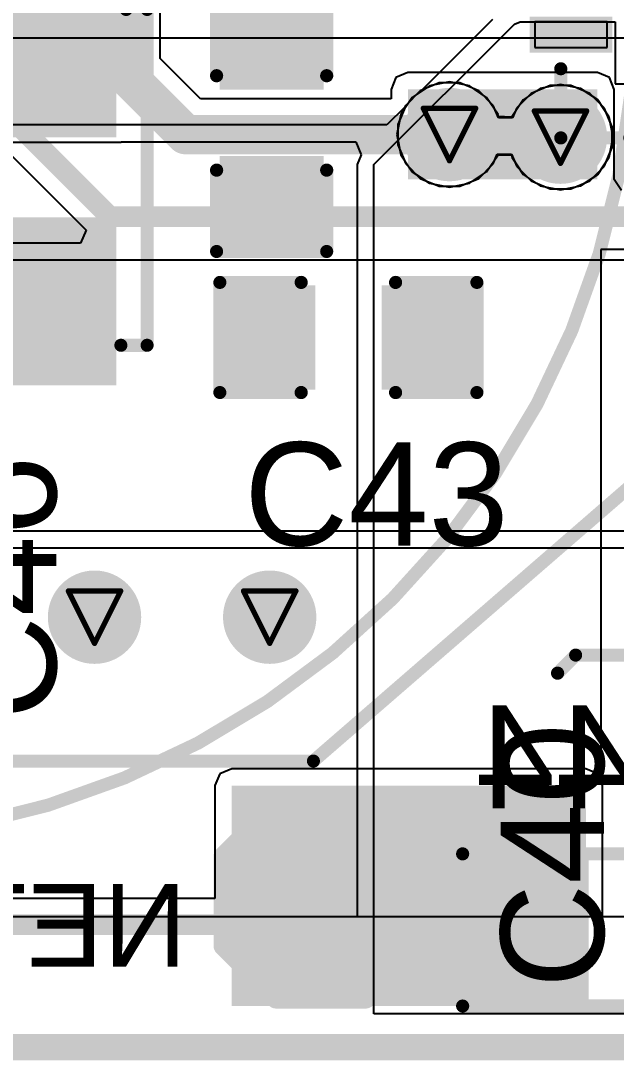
# Model space of a CAD drawing. Header units: inches. Extents: x -3 to 423, y -3 to 110.
# Drawn here: x 10.45 to 16.22, y 59.29 to 69.36 of the extents above; entities that cross this region are included whole.
import ezdxf

# ---------------------------------------------------------------- set-up
doc = ezdxf.new("R2010")
doc.units = ezdxf.units.IN
for name, color, linetype in [('Board Outline', 56, 'Continuous'), ('Bottom Layer', 5, 'Continuous'), ('Bottom Overlay', 54, 'Continuous'), ('Bottom Paste', 16, 'Continuous'), ('Bottom Solder', 6, 'Continuous'), ('Drill Drawing', 1, 'Continuous'), ('Mid Layer', 16, 'Continuous'), ('Mid Layer 2', 76, 'Continuous'), ('Top Layer', 1, 'Continuous'), ('Top Overlay', 2, 'Continuous'), ('Top Paste', 8, 'Continuous'), ('Top Solder', 216, 'Continuous'), ('Via Holes', 16, 'Continuous')]:
    doc.layers.add(name, color=color, linetype=linetype)
doc.styles.add('Arial', font='', dxfattribs={"height": 0.2})
doc.styles.get('Arial').set_extended_font_data('Arial')

# ---------------------------------------------------------------- blocks, each defined once
blk = doc.blocks.new('C____A_3')
at = {"layer": 'Top Layer'}
for points in [[(-1.91, 0.565), (-0.49, 0.565), (-0.49, -0.565), (-1.91, -0.565)], [(0.49, 0.565), (1.91, 0.565), (1.91, -0.565), (0.49, -0.565)]]:
    blk.add_hatch(color=1, dxfattribs=at).paths.add_polyline_path(points)
at = {"layer": 'Top Paste'}
for points in [[(-1.91, 0.565), (-0.49, 0.565), (-0.49, -0.565), (-1.91, -0.565)], [(0.49, 0.565), (1.91, 0.565), (1.91, -0.565), (0.49, -0.565)]]:
    blk.add_hatch(color=8, dxfattribs=at).paths.add_polyline_path(points)
at = {"layer": 'Top Solder'}
for points in [[(-2.012, 0.667), (-0.388, 0.667), (-0.388, -0.667), (-2.012, -0.667)], [(0.388, 0.667), (2.012, 0.667), (2.012, -0.667), (0.388, -0.667)]]:
    blk.add_hatch(color=216, dxfattribs=at).paths.add_polyline_path(points)
at = {"layer": 'Top Overlay'}
for points in [[(1.626, 0.965, 0.127, 0.127, 0), (-1.626, 0.965, 0.127, 0.127, 0)], [(-1.626, 0.762, 0.127, 0.127, 0), (-1.626, 0.965, 0.127, 0.127, 0)], [(1.626, 0.711, 0.127, 0.127, 0), (1.626, 0.965, 0.127, 0.127, 0)], [(-2.419, -0.275, 0.2, 0.2, 0), (-2.419, 0.325, 0.2, 0.2, 0)], [(-2.119, 0.025, 0.2, 0.2, 0), (-2.719, 0.025, 0.2, 0.2, 0)], [(-1.626, -0.965, 0.127, 0.127, 0), (-1.626, -0.762, 0.127, 0.127, 0)], [(1.626, -0.965, 0.127, 0.127, 0), (1.626, -0.711, 0.127, 0.127, 0)], [(1.626, -0.965, 0.127, 0.127, 0), (-1.626, -0.965, 0.127, 0.127, 0)]]:
    blk.add_lwpolyline(points, format="xyseb", dxfattribs=at)
for points in [[(-1.657, 0.965, 0.0635, 0.0635, 1), (-1.594, 0.965, 0.0635, 0.0635, 1)], [(-1.657, 0.965, 0.0635, 0.0635, 1), (-1.594, 0.965, 0.0635, 0.0635, 1)], [(1.594, 0.965, 0.0635, 0.0635, 1), (1.657, 0.965, 0.0635, 0.0635, 1)], [(1.594, 0.965, 0.0635, 0.0635, 1), (1.657, 0.965, 0.0635, 0.0635, 1)], [(-1.657, 0.762, 0.0635, 0.0635, 1), (-1.594, 0.762, 0.0635, 0.0635, 1)], [(1.594, 0.711, 0.0635, 0.0635, 1), (1.657, 0.711, 0.0635, 0.0635, 1)], [(-2.469, 0.325, 0.1, 0.1, 1), (-2.369, 0.325, 0.1, 0.1, 1)], [(-2.769, 0.025, 0.1, 0.1, 1), (-2.669, 0.025, 0.1, 0.1, 1)], [(-2.169, 0.025, 0.1, 0.1, 1), (-2.069, 0.025, 0.1, 0.1, 1)], [(-2.469, -0.275, 0.1, 0.1, 1), (-2.369, -0.275, 0.1, 0.1, 1)], [(-1.657, -0.762, 0.0635, 0.0635, 1), (-1.594, -0.762, 0.0635, 0.0635, 1)], [(1.594, -0.711, 0.0635, 0.0635, 1), (1.657, -0.711, 0.0635, 0.0635, 1)], [(-1.657, -0.965, 0.0635, 0.0635, 1), (-1.594, -0.965, 0.0635, 0.0635, 1)], [(-1.657, -0.965, 0.0635, 0.0635, 1), (-1.594, -0.965, 0.0635, 0.0635, 1)], [(1.594, -0.965, 0.0635, 0.0635, 1), (1.657, -0.965, 0.0635, 0.0635, 1)], [(1.594, -0.965, 0.0635, 0.0635, 1), (1.657, -0.965, 0.0635, 0.0635, 1)]]:
    blk.add_lwpolyline(points, format="xyseb", close=True, dxfattribs=at)
blk = doc.blocks.new('C___0603_4')
at = {"layer": 'Top Layer'}
for points in [[(-0.381, 0.445), (-0.381, -0.445), (-1.143, -0.445), (-1.143, 0.445)], [(1.143, 0.445), (1.143, -0.445), (0.381, -0.445), (0.381, 0.445)]]:
    blk.add_hatch(color=1, dxfattribs=at).paths.add_polyline_path(points)
at = {"layer": 'Top Paste'}
for points in [[(-0.381, 0.445), (-0.381, -0.445), (-1.143, -0.445), (-1.143, 0.445)], [(1.143, 0.445), (1.143, -0.445), (0.381, -0.445), (0.381, 0.445)]]:
    blk.add_hatch(color=8, dxfattribs=at).paths.add_polyline_path(points)
at = {"layer": 'Top Solder'}
for points in [[(-0.321, 0.504), (-0.321, -0.504), (-1.203, -0.504), (-1.203, 0.504)], [(1.203, 0.504), (1.203, -0.504), (0.321, -0.504), (0.321, 0.504)]]:
    blk.add_hatch(color=216, dxfattribs=at).paths.add_polyline_path(points)
at = {"layer": 'Top Overlay'}
for points in [[(-1.245, 0.533, 0.127, 0.127, 0), (-1.245, -0.533, 0.127, 0.127, 0)], [(-1.245, 0.533, 0.127, 0.127, 0), (-0.457, 0.533, 0.127, 0.127, 0)], [(0.457, 0.533, 0.127, 0.127, 0), (1.245, 0.533, 0.127, 0.127, 0)], [(1.245, 0.533, 0.127, 0.127, 0), (1.245, -0.533, 0.127, 0.127, 0)], [(-1.245, -0.533, 0.127, 0.127, 0), (-0.457, -0.533, 0.127, 0.127, 0)], [(0.457, -0.533, 0.127, 0.127, 0), (1.245, -0.533, 0.127, 0.127, 0)]]:
    blk.add_lwpolyline(points, format="xyseb", dxfattribs=at)
for points in [[(-1.276, 0.533, 0.0635, 0.0635, 1), (-1.213, 0.533, 0.0635, 0.0635, 1)], [(-1.276, 0.533, 0.0635, 0.0635, 1), (-1.213, 0.533, 0.0635, 0.0635, 1)], [(-0.489, 0.533, 0.0635, 0.0635, 1), (-0.425, 0.533, 0.0635, 0.0635, 1)], [(0.425, 0.533, 0.0635, 0.0635, 1), (0.489, 0.533, 0.0635, 0.0635, 1)], [(1.213, 0.533, 0.0635, 0.0635, 1), (1.276, 0.533, 0.0635, 0.0635, 1)], [(1.213, 0.533, 0.0635, 0.0635, 1), (1.276, 0.533, 0.0635, 0.0635, 1)], [(-1.276, -0.533, 0.0635, 0.0635, 1), (-1.213, -0.533, 0.0635, 0.0635, 1)], [(-1.276, -0.533, 0.0635, 0.0635, 1), (-1.213, -0.533, 0.0635, 0.0635, 1)], [(-0.489, -0.533, 0.0635, 0.0635, 1), (-0.425, -0.533, 0.0635, 0.0635, 1)], [(0.425, -0.533, 0.0635, 0.0635, 1), (0.489, -0.533, 0.0635, 0.0635, 1)], [(1.213, -0.533, 0.0635, 0.0635, 1), (1.276, -0.533, 0.0635, 0.0635, 1)], [(1.213, -0.533, 0.0635, 0.0635, 1), (1.276, -0.533, 0.0635, 0.0635, 1)]]:
    blk.add_lwpolyline(points, format="xyseb", close=True, dxfattribs=at)
blk = doc.blocks.new('DGH256Q2R7_B_5')
at = {"layer": 'Bottom Overlay'}
blk.add_lwpolyline([(8, 0, 0.127, 0.127, 1), (-8, 0, 0.127, 0.127, 1)], format="xyseb", close=True, dxfattribs=at)
blk = doc.blocks.new('C___0603_7')
at = {"layer": 'Top Layer'}
for points in [[(-0.381, 0.445), (-0.381, -0.445), (-1.143, -0.445), (-1.143, 0.445)], [(1.143, 0.445), (1.143, -0.445), (0.381, -0.445), (0.381, 0.445)]]:
    blk.add_hatch(color=1, dxfattribs=at).paths.add_polyline_path(points)
at = {"layer": 'Top Paste'}
for points in [[(-0.381, 0.445), (-0.381, -0.445), (-1.143, -0.445), (-1.143, 0.445)], [(1.143, 0.445), (1.143, -0.445), (0.381, -0.445), (0.381, 0.445)]]:
    blk.add_hatch(color=8, dxfattribs=at).paths.add_polyline_path(points)
at = {"layer": 'Top Solder'}
for points in [[(-0.321, 0.504), (-0.321, -0.504), (-1.203, -0.504), (-1.203, 0.504)], [(1.203, 0.504), (1.203, -0.504), (0.321, -0.504), (0.321, 0.504)]]:
    blk.add_hatch(color=216, dxfattribs=at).paths.add_polyline_path(points)
at = {"layer": 'Top Overlay'}
for points in [[(-1.245, -0.533, 0.127, 0.127, 0), (-1.245, 0.533, 0.127, 0.127, 0)], [(-1.245, 0.533, 0.127, 0.127, 0), (-0.457, 0.533, 0.127, 0.127, 0)], [(0.457, 0.533, 0.127, 0.127, 0), (1.245, 0.533, 0.127, 0.127, 0)], [(1.245, -0.533, 0.127, 0.127, 0), (1.245, 0.533, 0.127, 0.127, 0)], [(-1.245, -0.533, 0.127, 0.127, 0), (-0.457, -0.533, 0.127, 0.127, 0)], [(0.457, -0.533, 0.127, 0.127, 0), (1.245, -0.533, 0.127, 0.127, 0)]]:
    blk.add_lwpolyline(points, format="xyseb", dxfattribs=at)
for points in [[(-1.276, 0.533, 0.0635, 0.0635, 1), (-1.213, 0.533, 0.0635, 0.0635, 1)], [(-1.276, 0.533, 0.0635, 0.0635, 1), (-1.213, 0.533, 0.0635, 0.0635, 1)], [(-0.489, 0.533, 0.0635, 0.0635, 1), (-0.425, 0.533, 0.0635, 0.0635, 1)], [(0.425, 0.533, 0.0635, 0.0635, 1), (0.489, 0.533, 0.0635, 0.0635, 1)], [(1.213, 0.533, 0.0635, 0.0635, 1), (1.276, 0.533, 0.0635, 0.0635, 1)], [(1.213, 0.533, 0.0635, 0.0635, 1), (1.276, 0.533, 0.0635, 0.0635, 1)], [(-1.276, -0.533, 0.0635, 0.0635, 1), (-1.213, -0.533, 0.0635, 0.0635, 1)], [(-1.276, -0.533, 0.0635, 0.0635, 1), (-1.213, -0.533, 0.0635, 0.0635, 1)], [(-0.489, -0.533, 0.0635, 0.0635, 1), (-0.425, -0.533, 0.0635, 0.0635, 1)], [(0.425, -0.533, 0.0635, 0.0635, 1), (0.489, -0.533, 0.0635, 0.0635, 1)], [(1.213, -0.533, 0.0635, 0.0635, 1), (1.276, -0.533, 0.0635, 0.0635, 1)], [(1.213, -0.533, 0.0635, 0.0635, 1), (1.276, -0.533, 0.0635, 0.0635, 1)]]:
    blk.add_lwpolyline(points, format="xyseb", close=True, dxfattribs=at)
blk = doc.blocks.new('24_QFN__4_5__10')
at = {"layer": 'Top Layer'}
for points in [[(-0.875, 2.75), (-0.875, 2.05), (-1.125, 2.05), (-1.125, 2.75)], [(-0.375, 2.75), (-0.375, 2.05), (-0.625, 2.05), (-0.625, 2.75)], [(0.125, 2.75), (0.125, 2.05), (-0.125, 2.05), (-0.125, 2.75)], [(0.625, 2.75), (0.625, 2.05), (0.375, 2.05), (0.375, 2.75)], [(1.125, 2.75), (1.125, 2.05), (0.875, 2.05), (0.875, 2.75)], [(1.325, 1.825), (1.325, -1.825), (-1.325, -1.825), (-1.325, 1.825)], [(-1.55, 1.625), (-1.55, 1.375), (-2.25, 1.375), (-2.25, 1.625)], [(2.25, 1.625), (2.25, 1.375), (1.55, 1.375), (1.55, 1.625)], [(-1.55, 1.125), (-1.55, 0.875), (-2.25, 0.875), (-2.25, 1.125)], [(2.25, 1.125), (2.25, 0.875), (1.55, 0.875), (1.55, 1.125)], [(-1.55, 0.625), (-1.55, 0.375), (-2.25, 0.375), (-2.25, 0.625)], [(2.25, 0.625), (2.25, 0.375), (1.55, 0.375), (1.55, 0.625)], [(-1.55, 0.125), (-1.55, -0.125), (-2.25, -0.125), (-2.25, 0.125)], [(2.25, 0.125), (2.25, -0.125), (1.55, -0.125), (1.55, 0.125)], [(-1.55, -0.375), (-1.55, -0.625), (-2.25, -0.625), (-2.25, -0.375)], [(2.25, -0.375), (2.25, -0.625), (1.55, -0.625), (1.55, -0.375)], [(-1.55, -0.875), (-1.55, -1.125), (-2.25, -1.125), (-2.25, -0.875)], [(2.25, -0.875), (2.25, -1.125), (1.55, -1.125), (1.55, -0.875)], [(-1.55, -1.375), (-1.55, -1.625), (-2.25, -1.625), (-2.25, -1.375)], [(2.25, -1.375), (2.25, -1.625), (1.55, -1.625), (1.55, -1.375)], [(-0.875, -2.05), (-0.875, -2.75), (-1.125, -2.75), (-1.125, -2.05)], [(-0.375, -2.05), (-0.375, -2.75), (-0.625, -2.75), (-0.625, -2.05)], [(0.125, -2.05), (0.125, -2.75), (-0.125, -2.75), (-0.125, -2.05)], [(0.625, -2.05), (0.625, -2.75), (0.375, -2.75), (0.375, -2.05)], [(1.125, -2.05), (1.125, -2.75), (0.875, -2.75), (0.875, -2.05)]]:
    blk.add_hatch(color=1, dxfattribs=at).paths.add_polyline_path(points)
at = {"layer": 'Top Solder'}
for points in [[(-0.825, 2.8), (-0.825, 2), (-1.175, 2), (-1.175, 2.8)], [(-0.325, 2.8), (-0.325, 2), (-0.675, 2), (-0.675, 2.8)], [(0.175, 2.8), (0.175, 2), (-0.175, 2), (-0.175, 2.8)], [(0.675, 2.8), (0.675, 2), (0.325, 2), (0.325, 2.8)], [(1.175, 2.8), (1.175, 2), (0.825, 2), (0.825, 2.8)], [(1.375, 1.875), (1.375, -1.875), (-1.375, -1.875), (-1.375, 1.875)], [(-1.5, 1.675), (-1.5, 1.325), (-2.3, 1.325), (-2.3, 1.675)], [(2.3, 1.675), (2.3, 1.325), (1.5, 1.325), (1.5, 1.675)], [(-1.5, 1.175), (-1.5, 0.825), (-2.3, 0.825), (-2.3, 1.175)], [(2.3, 1.175), (2.3, 0.825), (1.5, 0.825), (1.5, 1.175)], [(-1.5, 0.675), (-1.5, 0.325), (-2.3, 0.325), (-2.3, 0.675)], [(2.3, 0.675), (2.3, 0.325), (1.5, 0.325), (1.5, 0.675)], [(-1.5, 0.175), (-1.5, -0.175), (-2.3, -0.175), (-2.3, 0.175)], [(2.3, 0.175), (2.3, -0.175), (1.5, -0.175), (1.5, 0.175)], [(-1.5, -0.325), (-1.5, -0.675), (-2.3, -0.675), (-2.3, -0.325)], [(2.3, -0.325), (2.3, -0.675), (1.5, -0.675), (1.5, -0.325)], [(-1.5, -0.825), (-1.5, -1.175), (-2.3, -1.175), (-2.3, -0.825)], [(2.3, -0.825), (2.3, -1.175), (1.5, -1.175), (1.5, -0.825)], [(-1.5, -1.325), (-1.5, -1.675), (-2.3, -1.675), (-2.3, -1.325)], [(2.3, -1.325), (2.3, -1.675), (1.5, -1.675), (1.5, -1.325)], [(-0.825, -2), (-0.825, -2.8), (-1.175, -2.8), (-1.175, -2)], [(-0.325, -2), (-0.325, -2.8), (-0.675, -2.8), (-0.675, -2)], [(0.175, -2), (0.175, -2.8), (-0.175, -2.8), (-0.175, -2)], [(0.675, -2), (0.675, -2.8), (0.325, -2.8), (0.325, -2)], [(1.175, -2), (1.175, -2.8), (0.825, -2.8), (0.825, -2)]]:
    blk.add_hatch(color=216, dxfattribs=at).paths.add_polyline_path(points)
at = {"layer": 'Top Overlay'}
for points in [[(-2, 2.5, 0.127, 0.127, 0), (-2, 1.831, 0.127, 0.127, 0)], [(-2, 2.5, 0.127, 0.127, 0), (-1.331, 2.5, 0.127, 0.127, 0)], [(1.331, 2.5, 0.127, 0.127, 0), (2, 2.5, 0.127, 0.127, 0)], [(2, 2.5, 0.127, 0.127, 0), (2, 1.831, 0.127, 0.127, 0)], [(-2.51, 1.627, 0.127, 0.127, 0), (-2.51, 1.373, 0.127, 0.127, 0)], [(-2.51, 1.627, 0.127, 0.127, 0), (-2.383, 1.5, 0.127, 0.127, 0)], [(-2.383, 1.5, 0.127, 0.127, 0), (-2.51, 1.373, 0.127, 0.127, 0)], [(-2, -1.831, 0.127, 0.127, 0), (-2, -2.5, 0.127, 0.127, 0)], [(2, -1.831, 0.127, 0.127, 0), (2, -2.5, 0.127, 0.127, 0)], [(-2, -2.5, 0.127, 0.127, 0), (-1.331, -2.5, 0.127, 0.127, 0)], [(1.331, -2.5, 0.127, 0.127, 0), (2, -2.5, 0.127, 0.127, 0)]]:
    blk.add_lwpolyline(points, format="xyseb", dxfattribs=at)
for points in [[(-2.032, 2.5, 0.0635, 0.0635, 1), (-1.968, 2.5, 0.0635, 0.0635, 1)], [(-2.032, 2.5, 0.0635, 0.0635, 1), (-1.968, 2.5, 0.0635, 0.0635, 1)], [(-1.362, 2.5, 0.0635, 0.0635, 1), (-1.299, 2.5, 0.0635, 0.0635, 1)], [(1.299, 2.5, 0.0635, 0.0635, 1), (1.362, 2.5, 0.0635, 0.0635, 1)], [(1.968, 2.5, 0.0635, 0.0635, 1), (2.032, 2.5, 0.0635, 0.0635, 1)], [(1.968, 2.5, 0.0635, 0.0635, 1), (2.032, 2.5, 0.0635, 0.0635, 1)], [(-2.032, 1.831, 0.0635, 0.0635, 1), (-1.968, 1.831, 0.0635, 0.0635, 1)], [(1.968, 1.831, 0.0635, 0.0635, 1), (2.032, 1.831, 0.0635, 0.0635, 1)], [(-2.541, 1.627, 0.0635, 0.0635, 1), (-2.478, 1.627, 0.0635, 0.0635, 1)], [(-2.541, 1.627, 0.0635, 0.0635, 1), (-2.478, 1.627, 0.0635, 0.0635, 1)], [(-2.414, 1.5, 0.0635, 0.0635, 1), (-2.351, 1.5, 0.0635, 0.0635, 1)], [(-2.414, 1.5, 0.0635, 0.0635, 1), (-2.351, 1.5, 0.0635, 0.0635, 1)], [(-2.541, 1.373, 0.0635, 0.0635, 1), (-2.478, 1.373, 0.0635, 0.0635, 1)], [(-2.541, 1.373, 0.0635, 0.0635, 1), (-2.478, 1.373, 0.0635, 0.0635, 1)], [(-2.032, -1.831, 0.0635, 0.0635, 1), (-1.968, -1.831, 0.0635, 0.0635, 1)], [(1.968, -1.831, 0.0635, 0.0635, 1), (2.032, -1.831, 0.0635, 0.0635, 1)], [(-2.032, -2.5, 0.0635, 0.0635, 1), (-1.968, -2.5, 0.0635, 0.0635, 1)], [(-2.032, -2.5, 0.0635, 0.0635, 1), (-1.968, -2.5, 0.0635, 0.0635, 1)], [(-1.362, -2.5, 0.0635, 0.0635, 1), (-1.299, -2.5, 0.0635, 0.0635, 1)], [(1.299, -2.5, 0.0635, 0.0635, 1), (1.362, -2.5, 0.0635, 0.0635, 1)], [(1.968, -2.5, 0.0635, 0.0635, 1), (2.032, -2.5, 0.0635, 0.0635, 1)], [(1.968, -2.5, 0.0635, 0.0635, 1), (2.032, -2.5, 0.0635, 0.0635, 1)]]:
    blk.add_lwpolyline(points, format="xyseb", close=True, dxfattribs=at)
at = {"layer": 'Top Paste'}
for p, q in [((-0.875, 2.75), (-1.125, 2.75)), ((-1.125, 2.75), (-1.125, 2.05)), ((-0.875, 2.05), (-0.875, 2.75)), ((-0.375, 2.75), (-0.625, 2.75)), ((-0.625, 2.75), (-0.625, 2.05)), ((-0.375, 2.05), (-0.375, 2.75)), ((0.125, 2.75), (-0.125, 2.75)), ((-0.125, 2.75), (-0.125, 2.05)), ((0.125, 2.05), (0.125, 2.75)), ((0.625, 2.75), (0.375, 2.75)), ((0.375, 2.75), (0.375, 2.05)), ((0.625, 2.05), (0.625, 2.75)), ((1.125, 2.75), (0.875, 2.75)), ((0.875, 2.75), (0.875, 2.05)), ((1.125, 2.05), (1.125, 2.75)), ((-1.125, 2.05), (-0.875, 2.05)), ((-0.625, 2.05), (-0.375, 2.05)), ((-0.125, 2.05), (0.125, 2.05)), ((0.375, 2.05), (0.625, 2.05)), ((0.875, 2.05), (1.125, 2.05)), ((-1.55, 1.625), (-2.25, 1.625)), ((-2.25, 1.625), (-2.25, 1.375)), ((-1.55, 1.375), (-1.55, 1.625)), ((2.25, 1.625), (1.55, 1.625)), ((1.55, 1.625), (1.55, 1.375)), ((2.25, 1.375), (2.25, 1.625)), ((-1.1, 1.6), (-1.1, -1.6)), ((1.1, 1.6), (-1.1, 1.6)), ((1.1, -1.6), (1.1, 1.6)), ((-2.25, 1.375), (-1.55, 1.375)), ((1.55, 1.375), (2.25, 1.375)), ((-1.55, 1.125), (-2.25, 1.125)), ((-2.25, 1.125), (-2.25, 0.875)), ((-1.55, 0.875), (-1.55, 1.125)), ((2.25, 1.125), (1.55, 1.125)), ((1.55, 1.125), (1.55, 0.875)), ((2.25, 0.875), (2.25, 1.125)), ((-2.25, 0.875), (-1.55, 0.875)), ((1.55, 0.875), (2.25, 0.875)), ((-2.25, 0.625), (-2.25, 0.375)), ((-1.55, 0.625), (-2.25, 0.625)), ((-1.55, 0.375), (-1.55, 0.625)), ((1.55, 0.625), (1.55, 0.375)), ((2.25, 0.625), (1.55, 0.625)), ((2.25, 0.375), (2.25, 0.625)), ((-2.25, 0.375), (-1.55, 0.375)), ((1.55, 0.375), (2.25, 0.375)), ((-1.55, 0.125), (-2.25, 0.125)), ((-2.25, 0.125), (-2.25, -0.125)), ((-1.55, -0.125), (-1.55, 0.125)), ((2.25, 0.125), (1.55, 0.125)), ((1.55, 0.125), (1.55, -0.125)), ((2.25, -0.125), (2.25, 0.125)), ((-2.25, -0.125), (-1.55, -0.125)), ((1.55, -0.125), (2.25, -0.125)), ((-2.25, -0.375), (-2.25, -0.625)), ((-1.55, -0.375), (-2.25, -0.375)), ((-1.55, -0.625), (-1.55, -0.375)), ((1.55, -0.375), (1.55, -0.625)), ((2.25, -0.375), (1.55, -0.375)), ((2.25, -0.625), (2.25, -0.375)), ((-2.25, -0.625), (-1.55, -0.625)), ((1.55, -0.625), (2.25, -0.625)), ((-1.55, -0.875), (-2.25, -0.875)), ((-2.25, -0.875), (-2.25, -1.125)), ((-1.55, -1.125), (-1.55, -0.875)), ((1.55, -0.875), (1.55, -1.125)), ((2.25, -0.875), (1.55, -0.875)), ((2.25, -1.125), (2.25, -0.875)), ((-2.25, -1.125), (-1.55, -1.125)), ((1.55, -1.125), (2.25, -1.125)), ((-2.25, -1.375), (-2.25, -1.625)), ((-1.55, -1.375), (-2.25, -1.375)), ((-1.55, -1.625), (-1.55, -1.375)), ((1.55, -1.375), (1.55, -1.625)), ((2.25, -1.375), (1.55, -1.375)), ((2.25, -1.625), (2.25, -1.375)), ((-1.1, -1.6), (1.1, -1.6)), ((-2.25, -1.625), (-1.55, -1.625)), ((1.55, -1.625), (2.25, -1.625)), ((-0.875, -2.05), (-1.125, -2.05)), ((-1.125, -2.05), (-1.125, -2.75)), ((-0.875, -2.75), (-0.875, -2.05)), ((-0.375, -2.05), (-0.625, -2.05)), ((-0.625, -2.05), (-0.625, -2.75)), ((-0.375, -2.75), (-0.375, -2.05)), ((0.125, -2.05), (-0.125, -2.05)), ((-0.125, -2.05), (-0.125, -2.75)), ((0.125, -2.75), (0.125, -2.05)), ((0.375, -2.05), (0.375, -2.75)), ((0.625, -2.05), (0.375, -2.05)), ((0.625, -2.75), (0.625, -2.05)), ((0.875, -2.05), (0.875, -2.75)), ((1.125, -2.05), (0.875, -2.05)), ((1.125, -2.75), (1.125, -2.05)), ((-1.125, -2.75), (-0.875, -2.75)), ((-0.625, -2.75), (-0.375, -2.75)), ((-0.125, -2.75), (0.125, -2.75)), ((0.375, -2.75), (0.625, -2.75)), ((0.875, -2.75), (1.125, -2.75))]:
    blk.add_line(p, q, dxfattribs=at)
blk = doc.blocks.new('RES_0805_B_11')
at = {"layer": 'Bottom Layer'}
for points in [[(-1.524, 0.635), (-0.508, 0.635), (-0.508, -0.635), (-1.524, -0.635)], [(0.508, 0.635), (1.524, 0.635), (1.524, -0.635), (0.508, -0.635)]]:
    blk.add_hatch(color=5, dxfattribs=at).paths.add_polyline_path(points)
at = {"layer": 'Bottom Paste'}
for points in [[(-1.524, 0.635), (-0.508, 0.635), (-0.508, -0.635), (-1.524, -0.635)], [(0.508, 0.635), (1.524, 0.635), (1.524, -0.635), (0.508, -0.635)]]:
    blk.add_hatch(color=16, dxfattribs=at).paths.add_polyline_path(points)
at = {"layer": 'Bottom Solder'}
for points in [[(-1.6256, 0.7366), (-0.4064, 0.7366), (-0.4064, -0.7366), (-1.6256, -0.7366)], [(0.4064, 0.7366), (1.6256, 0.7366), (1.6256, -0.7366), (0.4064, -0.7366)]]:
    blk.add_hatch(color=6, dxfattribs=at).paths.add_polyline_path(points)
at = {"layer": 'Bottom Overlay'}
for points in [[(-1.6256, -0.7366, 0.127, 0.127, 0), (-1.6256, 0.7366, 0.127, 0.127, 0)], [(-1.6256, 0.7366, 0.127, 0.127, 0), (1.6256, 0.7366, 0.127, 0.127, 0)], [(1.6256, -0.7366, 0.127, 0.127, 0), (1.6256, 0.7366, 0.127, 0.127, 0)], [(-1.6256, -0.7366, 0.127, 0.127, 0), (1.6256, -0.7366, 0.127, 0.127, 0)]]:
    blk.add_lwpolyline(points, format="xyseb", dxfattribs=at)
for points in [[(-1.65735, 0.7366, 0.0635, 0.0635, 1), (-1.59385, 0.7366, 0.0635, 0.0635, 1)], [(-1.65735, 0.7366, 0.0635, 0.0635, 1), (-1.59385, 0.7366, 0.0635, 0.0635, 1)], [(1.59385, 0.7366, 0.0635, 0.0635, 1), (1.65735, 0.7366, 0.0635, 0.0635, 1)], [(1.59385, 0.7366, 0.0635, 0.0635, 1), (1.65735, 0.7366, 0.0635, 0.0635, 1)], [(-1.65735, -0.7366, 0.0635, 0.0635, 1), (-1.59385, -0.7366, 0.0635, 0.0635, 1)], [(-1.65735, -0.7366, 0.0635, 0.0635, 1), (-1.59385, -0.7366, 0.0635, 0.0635, 1)], [(1.59385, -0.7366, 0.0635, 0.0635, 1), (1.65735, -0.7366, 0.0635, 0.0635, 1)], [(1.59385, -0.7366, 0.0635, 0.0635, 1), (1.65735, -0.7366, 0.0635, 0.0635, 1)]]:
    blk.add_lwpolyline(points, format="xyseb", close=True, dxfattribs=at)
blk = doc.blocks.new('T__________B_19')
at = {"layer": 'Bottom Layer'}
blk.add_hatch(color=5, dxfattribs=at).paths.add_polyline_path([(0.381, 0.762), (-0.381, 0.762), (-0.762, 0.381), (-0.762, -0.381), (-0.381, -0.762), (0.381, -0.762), (0.762, -0.381), (0.762, 0.381)])
at = {"layer": 'Bottom Paste'}
blk.add_hatch(color=16, dxfattribs=at).paths.add_polyline_path([(0.381, 0.762), (-0.381, 0.762), (-0.762, 0.381), (-0.762, -0.381), (-0.381, -0.762), (0.381, -0.762), (0.762, -0.381), (0.762, 0.381)])
at = {"layer": 'Bottom Solder'}
blk.add_hatch(color=6, dxfattribs=at).paths.add_polyline_path([(0.432, 0.864), (-0.432, 0.864), (-0.864, 0.432), (-0.864, -0.432), (-0.432, -0.864), (0.432, -0.864), (0.864, -0.432), (0.864, 0.432)])
at = {"layer": 'Bottom Overlay'}
for points in [[(-0.432, 0.94, 0.2, 0.2, 0), (-0.94, 0.432, 0.2, 0.2, 0)], [(0.432, 0.94, 0.2, 0.2, 0), (-0.432, 0.94, 0.2, 0.2, 0)], [(0.94, 0.432, 0.2, 0.2, 0), (0.432, 0.94, 0.2, 0.2, 0)], [(-0.94, 0.432, 0.2, 0.2, 0), (-0.94, -0.432, 0.2, 0.2, 0)], [(0.94, 0.432, 0.2, 0.2, 0), (0.94, -0.432, 0.2, 0.2, 0)], [(-0.432, -0.94, 0.2, 0.2, 0), (-0.94, -0.432, 0.2, 0.2, 0)], [(0.94, -0.432, 0.2, 0.2, 0), (0.432, -0.94, 0.2, 0.2, 0)], [(0.432, -0.94, 0.2, 0.2, 0), (-0.432, -0.94, 0.2, 0.2, 0)]]:
    blk.add_lwpolyline(points, format="xyseb", dxfattribs=at)
for points in [[(-0.482, 0.94, 0.1, 0.1, 1), (-0.382, 0.94, 0.1, 0.1, 1)], [(-0.482, 0.94, 0.1, 0.1, 1), (-0.382, 0.94, 0.1, 0.1, 1)], [(0.382, 0.94, 0.1, 0.1, 1), (0.482, 0.94, 0.1, 0.1, 1)], [(0.382, 0.94, 0.1, 0.1, 1), (0.482, 0.94, 0.1, 0.1, 1)], [(-0.99, 0.432, 0.1, 0.1, 1), (-0.89, 0.432, 0.1, 0.1, 1)], [(-0.99, 0.432, 0.1, 0.1, 1), (-0.89, 0.432, 0.1, 0.1, 1)], [(0.89, 0.432, 0.1, 0.1, 1), (0.99, 0.432, 0.1, 0.1, 1)], [(0.89, 0.432, 0.1, 0.1, 1), (0.99, 0.432, 0.1, 0.1, 1)], [(-0.99, -0.432, 0.1, 0.1, 1), (-0.89, -0.432, 0.1, 0.1, 1)], [(-0.99, -0.432, 0.1, 0.1, 1), (-0.89, -0.432, 0.1, 0.1, 1)], [(0.89, -0.432, 0.1, 0.1, 1), (0.99, -0.432, 0.1, 0.1, 1)], [(0.89, -0.432, 0.1, 0.1, 1), (0.99, -0.432, 0.1, 0.1, 1)], [(-0.482, -0.94, 0.1, 0.1, 1), (-0.382, -0.94, 0.1, 0.1, 1)], [(-0.482, -0.94, 0.1, 0.1, 1), (-0.382, -0.94, 0.1, 0.1, 1)], [(0.382, -0.94, 0.1, 0.1, 1), (0.482, -0.94, 0.1, 0.1, 1)], [(0.382, -0.94, 0.1, 0.1, 1), (0.482, -0.94, 0.1, 0.1, 1)]]:
    blk.add_lwpolyline(points, format="xyseb", close=True, dxfattribs=at)

msp = doc.modelspace()

# ---------------------------------------------------------------- hatches: boundary and pattern name
at = {"layer": 'Bottom Layer'}
for points in [[(14.202, 67.822), (16.038, 67.822), (16.038, 68.692), (14.202, 68.692)], [(12.497, 59.817), (15.926, 59.817), (15.926, 61.951), (12.497, 61.951)]]:
    msp.add_hatch(color=5, dxfattribs=at).paths.add_polyline_path(points)
h = msp.add_hatch(color=5, dxfattribs=at)
edge = h.paths.add_edge_path()
edge.add_arc((14.605, 68.254), 0.35, 0, 360)
h = msp.add_hatch(color=5, dxfattribs=at)
edge = h.paths.add_edge_path()
edge.add_arc((15.68, 68.229), 0.35, 0, 360)
h = msp.add_hatch(color=5, dxfattribs=at)
edge = h.paths.add_edge_path()
edge.add_arc((11.168, 63.582), 0.35, 0, 360)
h = msp.add_hatch(color=5, dxfattribs=at)
edge = h.paths.add_edge_path()
edge.add_arc((12.864, 63.582), 0.35, 0, 360)
at = {"layer": 'Bottom Solder'}
h = msp.add_hatch(color=6, dxfattribs=at)
edge = h.paths.add_edge_path()
edge.add_arc((14.605, 68.254), 0.452, 0, 360)
h = msp.add_hatch(color=6, dxfattribs=at)
edge = h.paths.add_edge_path()
edge.add_arc((15.68, 68.229), 0.452, 0, 360)
h = msp.add_hatch(color=6, dxfattribs=at)
edge = h.paths.add_edge_path()
edge.add_arc((11.168, 63.582), 0.452, 0, 360)
h = msp.add_hatch(color=6, dxfattribs=at)
edge = h.paths.add_edge_path()
edge.add_arc((12.864, 63.582), 0.452, 0, 360)
at = {"layer": 'Mid Layer'}
h = msp.add_hatch(color=16, dxfattribs=at)
edge = h.paths.add_edge_path()
edge.add_arc((14.605, 68.254), 0.35, 0, 360)
h = msp.add_hatch(color=16, dxfattribs=at)
edge = h.paths.add_edge_path()
edge.add_arc((15.68, 68.229), 0.35, 0, 360)
h = msp.add_hatch(color=16, dxfattribs=at)
edge = h.paths.add_edge_path()
edge.add_arc((11.168, 63.582), 0.35, 0, 360)
h = msp.add_hatch(color=16, dxfattribs=at)
edge = h.paths.add_edge_path()
edge.add_arc((12.864, 63.582), 0.35, 0, 360)
at = {"layer": 'Mid Layer 2'}
h = msp.add_hatch(color=76, dxfattribs=at)
edge = h.paths.add_edge_path()
edge.add_arc((14.605, 68.254), 0.35, 0, 360)
h = msp.add_hatch(color=76, dxfattribs=at)
edge = h.paths.add_edge_path()
edge.add_arc((15.68, 68.229), 0.35, 0, 360)
h = msp.add_hatch(color=76, dxfattribs=at)
edge = h.paths.add_edge_path()
edge.add_arc((11.168, 63.582), 0.35, 0, 360)
h = msp.add_hatch(color=76, dxfattribs=at)
edge = h.paths.add_edge_path()
edge.add_arc((12.864, 63.582), 0.35, 0, 360)
at = {"layer": 'Top Layer'}
h = msp.add_hatch(color=1, dxfattribs=at)
edge = h.paths.add_edge_path()
edge.add_arc((14.605, 68.254), 0.35, 0, 360)
h = msp.add_hatch(color=1, dxfattribs=at)
edge = h.paths.add_edge_path()
edge.add_arc((15.68, 68.229), 0.35, 0, 360)
h = msp.add_hatch(color=1, dxfattribs=at)
edge = h.paths.add_edge_path()
edge.add_arc((11.168, 63.582), 0.35, 0, 360)
h = msp.add_hatch(color=1, dxfattribs=at)
edge = h.paths.add_edge_path()
edge.add_arc((12.864, 63.582), 0.35, 0, 360)
at = {"layer": 'Top Solder'}
h = msp.add_hatch(color=216, dxfattribs=at)
edge = h.paths.add_edge_path()
edge.add_arc((14.605, 68.254), 0.452, 0, 360)
h = msp.add_hatch(color=216, dxfattribs=at)
edge = h.paths.add_edge_path()
edge.add_arc((15.68, 68.229), 0.452, 0, 360)
h = msp.add_hatch(color=216, dxfattribs=at)
edge = h.paths.add_edge_path()
edge.add_arc((11.168, 63.582), 0.452, 0, 360)
h = msp.add_hatch(color=216, dxfattribs=at)
edge = h.paths.add_edge_path()
edge.add_arc((12.864, 63.582), 0.452, 0, 360)
at = {"layer": 'Via Holes'}
h = msp.add_hatch(color=7, dxfattribs=at)
edge = h.paths.add_edge_path()
edge.add_arc((14.605, 68.254), 0.25, 0, 360)
h = msp.add_hatch(color=7, dxfattribs=at)
edge = h.paths.add_edge_path()
edge.add_arc((15.68, 68.229), 0.25, 0, 360)
h = msp.add_hatch(color=7, dxfattribs=at)
edge = h.paths.add_edge_path()
edge.add_arc((11.168, 63.582), 0.25, 0, 360)
h = msp.add_hatch(color=7, dxfattribs=at)
edge = h.paths.add_edge_path()
edge.add_arc((12.864, 63.582), 0.25, 0, 360)

# ---------------------------------------------------------------- linework, layer by layer
at = {"layer": 'Board Outline'}
msp.add_lwpolyline([(0.02, 59.42, 0.254, 0.254, 0), (31.37, 59.42, 0.254, 0.254, 0)], format="xyseb", dxfattribs=at)
at = {"layer": 'Bottom Layer'}
for p, q in [((11.803, 68.991), (11.803, 71.306)), ((12.193, 68.601), (11.803, 68.991)), ((14.202, 68.855), (14.087, 68.807)), ((16.038, 68.855), (14.202, 68.855)), ((16.153, 68.807), (16.038, 68.855)), ((14.087, 68.807), (14.04, 68.692)), ((16.2, 68.692), (16.153, 68.807)), ((14.04, 68.692), (14.04, 68.601)), ((16.2, 67.822), (16.2, 68.692)), ((14.04, 68.601), (12.193, 68.601)), ((10.196, 68.219), (11.086, 67.329)), ((16.199, 67.818), (16.2, 67.822)), ((16.27, 67.713), (16.199, 67.818)), ((11.086, 67.329), (11.033, 67.202)), ((11.033, 67.202), (6.553, 67.202)), ((6.553, 67.04), (21.768, 67.04)), ((26.035, 64.414), (6.553, 64.414)), ((6.553, 64.252), (17.253, 64.252)), ((12.497, 62.113), (12.382, 62.065)), ((15.926, 62.113), (12.497, 62.113)), ((16.041, 62.065), (15.926, 62.113)), ((12.382, 62.065), (12.334, 61.951)), ((16.088, 61.951), (16.041, 62.065)), ((12.334, 61.951), (12.334, 60.859)), ((16.088, 60.681), (16.088, 61.951)), ((12.334, 60.859), (5.744, 60.859)), ((16.602, 60.681), (16.088, 60.681))]:
    msp.add_line(p, q, dxfattribs=at)
for points in [[(11.455, 68.848, 0.381, 0.381, 0), (11.455, 72.31, 0.381, 0.381, 0)], [(11.455, 68.848, 0.381, 0.381, 0), (12.049, 68.254, 0.381, 0.381, 0)], [(10.302, 68.474, 0.2, 0.2, 0), (11.318, 67.458, 0.2, 0.2, 0)], [(12.049, 68.254, 0.381, 0.381, 0), (14.605, 68.254, 0.381, 0.381, 0)], [(11.318, 67.458, 0.2, 0.2, 0), (20.866, 67.458, 0.2, 0.2, 0)], [(5.639, 60.604, 0.2, 0.2, 0), (13.36, 60.604, 0.2, 0.2, 0)]]:
    msp.add_lwpolyline(points, format="xyseb", dxfattribs=at)
for points in [[(11.36, 68.848, 0.191, 0.191, 1), (11.551, 68.848, 0.191, 0.191, 1)], [(11.36, 68.848, 0.191, 0.191, 1), (11.551, 68.848, 0.191, 0.191, 1)], [(11.954, 68.254, 0.191, 0.191, 1), (12.144, 68.254, 0.191, 0.191, 1)], [(11.954, 68.254, 0.191, 0.191, 1), (12.144, 68.254, 0.191, 0.191, 1)], [(14.51, 68.254, 0.191, 0.191, 1), (14.7, 68.254, 0.191, 0.191, 1)], [(11.268, 67.458, 0.1, 0.1, 1), (11.368, 67.458, 0.1, 0.1, 1)], [(11.268, 67.458, 0.1, 0.1, 1), (11.368, 67.458, 0.1, 0.1, 1)], [(13.31, 60.604, 0.1, 0.1, 1), (13.41, 60.604, 0.1, 0.1, 1)]]:
    msp.add_lwpolyline(points, format="xyseb", close=True, dxfattribs=at)
at = {"layer": 'Drill Drawing'}
for points in [[(14.351, 68.508, 0.0508, 0.0508, 0), (14.859, 68.508, 0.0508, 0.0508, 0)], [(14.351, 68.508, 0.0508, 0.0508, 0), (14.605, 68, 0.0508, 0.0508, 0)], [(14.605, 68, 0.0508, 0.0508, 0), (14.859, 68.508, 0.0508, 0.0508, 0)], [(15.426, 68.483, 0.0508, 0.0508, 0), (15.934, 68.483, 0.0508, 0.0508, 0)], [(15.426, 68.483, 0.0508, 0.0508, 0), (15.68, 67.975, 0.0508, 0.0508, 0)], [(15.68, 67.975, 0.0508, 0.0508, 0), (15.934, 68.483, 0.0508, 0.0508, 0)], [(10.914, 63.836, 0.0508, 0.0508, 0), (11.422, 63.836, 0.0508, 0.0508, 0)], [(10.914, 63.836, 0.0508, 0.0508, 0), (11.168, 63.328, 0.0508, 0.0508, 0)], [(11.168, 63.328, 0.0508, 0.0508, 0), (11.422, 63.836, 0.0508, 0.0508, 0)], [(12.61, 63.836, 0.0508, 0.0508, 0), (13.118, 63.836, 0.0508, 0.0508, 0)], [(12.61, 63.836, 0.0508, 0.0508, 0), (12.864, 63.328, 0.0508, 0.0508, 0)], [(12.864, 63.328, 0.0508, 0.0508, 0), (13.118, 63.836, 0.0508, 0.0508, 0)]]:
    msp.add_lwpolyline(points, format="xyseb", dxfattribs=at)
for points in [[(14.338, 68.508, 0.0254, 0.0254, 1), (14.364, 68.508, 0.0254, 0.0254, 1)], [(14.338, 68.508, 0.0254, 0.0254, 1), (14.364, 68.508, 0.0254, 0.0254, 1)], [(14.846, 68.508, 0.0254, 0.0254, 1), (14.872, 68.508, 0.0254, 0.0254, 1)], [(14.846, 68.508, 0.0254, 0.0254, 1), (14.872, 68.508, 0.0254, 0.0254, 1)], [(15.413, 68.483, 0.0254, 0.0254, 1), (15.438, 68.483, 0.0254, 0.0254, 1)], [(15.413, 68.483, 0.0254, 0.0254, 1), (15.438, 68.483, 0.0254, 0.0254, 1)], [(15.921, 68.483, 0.0254, 0.0254, 1), (15.946, 68.483, 0.0254, 0.0254, 1)], [(15.921, 68.483, 0.0254, 0.0254, 1), (15.946, 68.483, 0.0254, 0.0254, 1)], [(14.592, 68, 0.0254, 0.0254, 1), (14.618, 68, 0.0254, 0.0254, 1)], [(14.592, 68, 0.0254, 0.0254, 1), (14.618, 68, 0.0254, 0.0254, 1)], [(15.667, 67.975, 0.0254, 0.0254, 1), (15.692, 67.975, 0.0254, 0.0254, 1)], [(15.667, 67.975, 0.0254, 0.0254, 1), (15.692, 67.975, 0.0254, 0.0254, 1)], [(10.902, 63.836, 0.0254, 0.0254, 1), (10.927, 63.836, 0.0254, 0.0254, 1)], [(10.902, 63.836, 0.0254, 0.0254, 1), (10.927, 63.836, 0.0254, 0.0254, 1)], [(11.41, 63.836, 0.0254, 0.0254, 1), (11.435, 63.836, 0.0254, 0.0254, 1)], [(11.41, 63.836, 0.0254, 0.0254, 1), (11.435, 63.836, 0.0254, 0.0254, 1)], [(12.598, 63.836, 0.0254, 0.0254, 1), (12.623, 63.836, 0.0254, 0.0254, 1)], [(12.598, 63.836, 0.0254, 0.0254, 1), (12.623, 63.836, 0.0254, 0.0254, 1)], [(13.106, 63.836, 0.0254, 0.0254, 1), (13.131, 63.836, 0.0254, 0.0254, 1)], [(13.106, 63.836, 0.0254, 0.0254, 1), (13.131, 63.836, 0.0254, 0.0254, 1)], [(11.156, 63.328, 0.0254, 0.0254, 1), (11.181, 63.328, 0.0254, 0.0254, 1)], [(11.156, 63.328, 0.0254, 0.0254, 1), (11.181, 63.328, 0.0254, 0.0254, 1)], [(12.852, 63.328, 0.0254, 0.0254, 1), (12.877, 63.328, 0.0254, 0.0254, 1)], [(12.852, 63.328, 0.0254, 0.0254, 1), (12.877, 63.328, 0.0254, 0.0254, 1)]]:
    msp.add_lwpolyline(points, format="xyseb", close=True, dxfattribs=at)
at = {"layer": 'Mid Layer'}
for p, q in [((14.605, 68.764), (14.41, 68.725)), ((14.8, 68.725), (14.605, 68.764)), ((15.68, 68.739), (15.484, 68.7)), ((15.875, 68.7), (15.68, 68.739)), ((14.41, 68.725), (14.245, 68.614)), ((14.965, 68.614), (14.8, 68.725)), ((15.484, 68.7), (15.319, 68.589)), ((16.04, 68.589), (15.875, 68.7)), ((14.245, 68.614), (14.134, 68.449)), ((15.076, 68.449), (14.965, 68.614)), ((15.319, 68.589), (15.21, 68.426)), ((16.151, 68.424), (16.04, 68.589)), ((14.134, 68.449), (14.095, 68.254)), ((15.08, 68.429), (15.076, 68.449)), ((15.2, 68.424), (15.08, 68.429)), ((15.21, 68.426), (15.2, 68.424)), ((16.189, 68.229), (16.151, 68.424)), ((14.095, 68.254), (14.134, 68.059)), ((16.151, 68.034), (16.189, 68.229)), ((14.134, 68.059), (14.245, 67.893)), ((14.965, 67.893), (15.075, 68.057)), ((15.075, 68.057), (15.085, 68.058)), ((15.085, 68.058), (15.205, 68.054)), ((15.205, 68.054), (15.209, 68.034)), ((15.209, 68.034), (15.319, 67.868)), ((16.04, 67.868), (16.151, 68.034)), ((14.245, 67.893), (14.41, 67.783)), ((14.8, 67.783), (14.965, 67.893)), ((15.319, 67.868), (15.484, 67.758)), ((15.875, 67.758), (16.04, 67.868)), ((14.41, 67.783), (14.605, 67.744)), ((14.605, 67.744), (14.8, 67.783)), ((15.484, 67.758), (15.68, 67.719)), ((15.68, 67.719), (15.875, 67.758)), ((17.938, 60.681), (0.889, 60.681))]:
    msp.add_line(p, q, dxfattribs=at)
at = {"layer": 'Mid Layer 2'}
for p, q in [((0.635, 69.19), (26.035, 69.19)), ((14.506, 68.754), (14.322, 68.678)), ((14.704, 68.754), (14.506, 68.754)), ((14.888, 68.678), (14.704, 68.754)), ((14.322, 68.678), (14.181, 68.537)), ((15.029, 68.537), (14.888, 68.678)), ((15.396, 68.653), (15.256, 68.512)), ((15.58, 68.729), (15.396, 68.653)), ((15.779, 68.729), (15.58, 68.729)), ((15.963, 68.653), (15.779, 68.729)), ((16.103, 68.512), (15.963, 68.653)), ((14.181, 68.537), (14.105, 68.353)), ((15.079, 68.417), (15.029, 68.537)), ((15.256, 68.512), (15.216, 68.417)), ((16.18, 68.328), (16.103, 68.512)), ((14.105, 68.353), (14.105, 68.154)), ((15.216, 68.417), (15.079, 68.417)), ((16.18, 68.129), (16.18, 68.328)), ((14.105, 68.154), (14.181, 67.971)), ((16.103, 67.946), (16.18, 68.129)), ((15.029, 67.971), (15.068, 68.066)), ((15.068, 68.066), (15.206, 68.066)), ((15.206, 68.066), (15.256, 67.946)), ((14.181, 67.971), (14.322, 67.83)), ((14.888, 67.83), (15.029, 67.971)), ((15.256, 67.946), (15.396, 67.805)), ((15.963, 67.805), (16.103, 67.946)), ((14.322, 67.83), (14.506, 67.754)), ((14.704, 67.754), (14.888, 67.83)), ((14.506, 67.754), (14.704, 67.754)), ((15.396, 67.805), (15.58, 67.729)), ((15.58, 67.729), (15.779, 67.729)), ((15.779, 67.729), (15.963, 67.805)), ((26.035, 64.414), (0.635, 64.414))]:
    msp.add_line(p, q, dxfattribs=at)
at = {"layer": 'Top Layer'}
for p, q in [((15.021, 69.367), (14.338, 68.685)), ((15.233, 69.324), (15.288, 69.347)), ((15.288, 69.347), (16.208, 69.347)), ((16.208, 69.347), (16.208, 68.747)), ((13.873, 67.965), (15.233, 69.324)), ((16.208, 68.747), (16.307, 68.747)), ((14.322, 68.678), (14.181, 68.537)), ((14.338, 68.685), (14.322, 68.678)), ((14.181, 68.537), (14.174, 68.521)), ((14.174, 68.521), (14, 68.347)), ((14, 68.347), (0.737, 68.347)), ((9.997, 68.18), (11.427, 68.18)), ((11.427, 68.18), (11.427, 68.184)), ((11.427, 68.184), (13.697, 68.184)), ((13.697, 68.184), (13.749, 68.057)), ((13.749, 68.057), (13.711, 67.965)), ((13.711, 67.965), (13.711, 60.681)), ((13.873, 59.741), (13.873, 67.965)), ((16.916, 67.141), (16.069, 67.141)), ((16.069, 67.141), (16.069, 62.04)), ((16.069, 62.04), (26.399, 62.04)), ((13.711, 60.681), (0.889, 60.681)), ((31.37, 59.741), (13.873, 59.741))]:
    msp.add_line(p, q, dxfattribs=at)
at = {"layer": 'Top Overlay'}
for points in [[(13.287, 62.189, 0.127, 0.127, 0), (16.35, 64.845, 0.127, 0.127, 0)], [(15.652, 63.04, 0.127, 0.127, 0), (15.827, 63.215, 0.127, 0.127, 0)], [(15.827, 63.215, 0.127, 0.127, 0), (18.357, 63.215, 0.127, 0.127, 0)], [(5.715, 62.189, 0.127, 0.127, 0), (13.287, 62.189, 0.127, 0.127, 0)]]:
    msp.add_lwpolyline(points, format="xyseb", dxfattribs=at)
for points in [[(15.795, 63.215, 0.0635, 0.0635, 1), (15.858, 63.215, 0.0635, 0.0635, 1)], [(15.795, 63.215, 0.0635, 0.0635, 1), (15.858, 63.215, 0.0635, 0.0635, 1)], [(15.62, 63.04, 0.0635, 0.0635, 1), (15.684, 63.04, 0.0635, 0.0635, 1)], [(13.256, 62.189, 0.0635, 0.0635, 1), (13.319, 62.189, 0.0635, 0.0635, 1)], [(13.256, 62.189, 0.0635, 0.0635, 1), (13.319, 62.189, 0.0635, 0.0635, 1)]]:
    msp.add_lwpolyline(points, format="xyseb", close=True, dxfattribs=at)

# ---------------------------------------------------------------- block references
for name, p, rotation in [('DGH256Q2R7_B_5', (8.398, 69.418), 270), ('24_QFN__4_5__10', (18.183, 70.222), 90), ('C____A_3', (10.712, 67.84), 270), ('C___0603_4', (12.883, 68.367), 90), ('T__________B_19', (13.36, 60.833), 180)]:
    msp.add_blockref(name, p, dxfattribs=dict(rotation=rotation))
for name, p in [('C___0603_7', (13.626, 66.29)), ('RES_0805_B_11', (16.358, 60.554))]:
    msp.add_blockref(name, p)

# ---------------------------------------------------------------- texts
at = {"layer": 'Bottom Overlay', "style": 'Arial', "text_generation_flag": 2}
msp.add_text('R44', height=1, dxfattribs=at).set_placement((17.411, 61.73))
msp.add_text('NET_R44', height=0.8, rotation=360, dxfattribs=at).set_placement((12.062, 60.198))
at = {"layer": 'Top Overlay', "style": 'Arial'}
msp.add_text('C43', height=1, dxfattribs=at).set_placement((12.616, 64.275))
for s, p in [('C46', (10.797, 62.583)), ('C40', (16.1, 59.991))]:
    msp.add_text(s, height=1, rotation=90, dxfattribs=at).set_placement(p)

doc.saveas('drawing.dxf')
